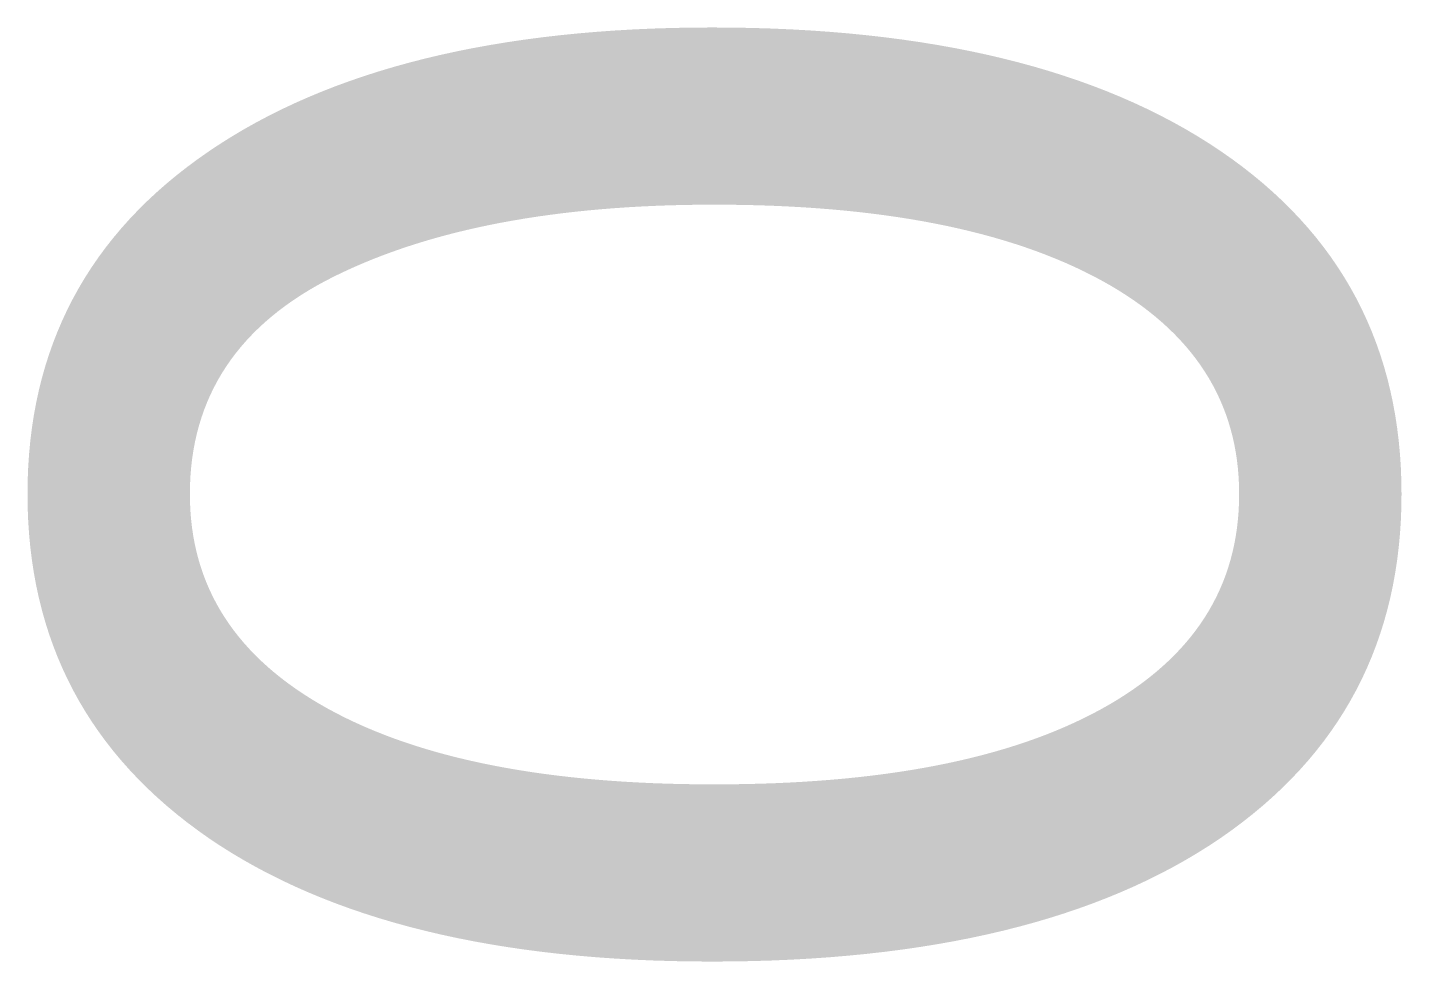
# Model space of a CAD drawing. Header units: inches. Extents: x -17664 to 660, y -8707 to 2166.
# Drawn here: x 195.399 to 197.45, y 34.62 to 36.015 of the extents above; entities that cross this region are included whole.
import ezdxf

# ---------------------------------------------------------------- set-up
doc = ezdxf.new("R2010")
doc.units = ezdxf.units.IN
doc.header["$MEASUREMENT"] = 0
doc.layers.add('Livello 1', color=7, linetype='Continuous')

msp = doc.modelspace()

# ---------------------------------------------------------------- hatches: boundary and pattern name
at = {"layer": 'Livello 1', "true_color": 0xffffff}
h = msp.add_hatch(color=7, dxfattribs=at)
edge = h.paths.add_edge_path()
edge.add_spline(control_points=[(197.2073, 35.3184), (197.2073, 35.4556), (197.1392, 35.5621), (197.0019, 35.6373), (196.8647, 35.7124), (196.6724, 35.7505), (196.4237, 35.7505), (196.1895, 35.7505), (196.0007, 35.7145), (195.8575, 35.6436), (195.7143, 35.5727), (195.6416, 35.4637), (195.6416, 35.3184), (195.6416, 35.1797), (195.7108, 35.0732), (195.8483, 34.9974), (195.9856, 34.9219), (196.1778, 34.8848), (196.4237, 34.8848), (196.6724, 34.8848), (196.8647, 34.9219), (197.0019, 34.9974), (197.1392, 35.0732), (197.2073, 35.1797), (197.2073, 35.3184)], knot_values=[0, 0, 0, 0, 0.352778, 0.352778, 0.352778, 0.705556, 0.705556, 0.705556, 1.058333, 1.058333, 1.058333, 1.411111, 1.411111, 1.411111, 1.763889, 1.763889, 1.763889, 2.116667, 2.116667, 2.116667, 2.469444, 2.469444, 2.469444, 2.822222, 2.822222, 2.822222, 2.822222], degree=3, periodic=0)
edge.add_line((197.2073, 35.3184), (197.2073, 35.3184))
edge = h.paths.add_edge_path()
edge.add_spline(control_points=[(195.3993, 35.3184), (195.3993, 35.5367), (195.4896, 35.7071), (195.6702, 35.8303), (195.8498, 35.953), (196.1006, 36.0151), (196.4209, 36.0151), (196.7455, 36.0151), (196.9984, 35.9537), (197.179, 35.831), (197.3596, 35.7082), (197.4496, 35.5375), (197.4496, 35.3184), (197.4496, 35.1), (197.3603, 34.9289), (197.1797, 34.8047), (196.9998, 34.6816), (196.7469, 34.6202), (196.4209, 34.6202), (196.0992, 34.6202), (195.849, 34.6816), (195.6695, 34.8047), (195.4896, 34.9289), (195.3993, 35.1), (195.3993, 35.3184)], knot_values=[0, 0, 0, 0, 0.352778, 0.352778, 0.352778, 0.705556, 0.705556, 0.705556, 1.058333, 1.058333, 1.058333, 1.411111, 1.411111, 1.411111, 1.763889, 1.763889, 1.763889, 2.116667, 2.116667, 2.116667, 2.469444, 2.469444, 2.469444, 2.822222, 2.822222, 2.822222, 2.822222], degree=3, periodic=0)
edge.add_line((195.3993, 35.3184), (195.3993, 35.3184))

doc.saveas('drawing.dxf')
